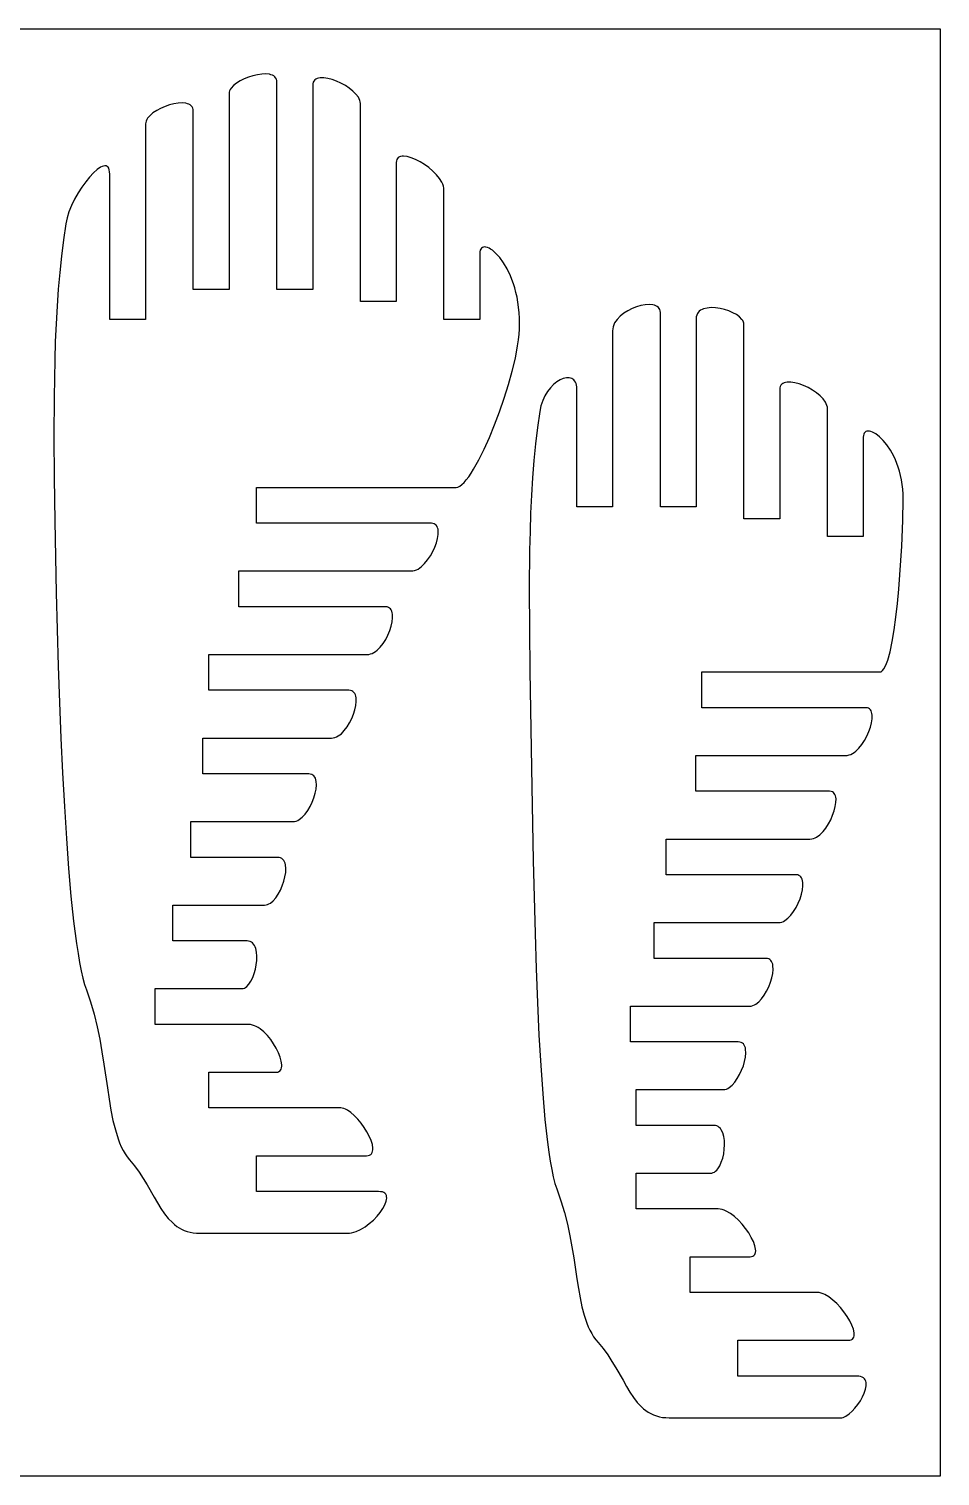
# Model space of a CAD drawing. Extents: x -1907 to 1907, y -3764 to 3764.
# Drawn here: x 989 to 1907, y -2247 to -789 of the extents above; entities that cross this region are included whole.
import ezdxf

# ---------------------------------------------------------------- set-up
doc = ezdxf.new("R2010")
doc.units = 0
doc.header["$MEASUREMENT"] = 0
doc.layers.get('0').update_dxf_attribs({"linetype": 'CONTINUOUS'})

msp = doc.modelspace()

# ---------------------------------------------------------------- linework, layer by layer
for p, q in [((-1907, -788.9), (1907, -788.9)), ((1907, -788.9), (1907, -2246.5)), ((1198.6, -843.6), (1195.5, -846)), ((1202.2, -841.3), (1198.6, -843.6)), ((1206.3, -839.3), (1202.2, -841.3)), ((1210.6, -837.5), (1206.3, -839.3)), ((1215.1, -836), (1210.6, -837.5)), ((1219.6, -835), (1215.1, -836)), ((1223.9, -834.3), (1219.6, -835)), ((1228, -834.2), (1223.9, -834.3)), ((1231.6, -834.6), (1228, -834.2)), ((1233.2, -835), (1231.6, -834.6)), ((1234.7, -835.5), (1233.2, -835)), ((1236, -836.3), (1234.7, -835.5)), ((1237.1, -837.2), (1236, -836.3)), ((1237.9, -838.2), (1237.1, -837.2)), ((1238.6, -839.5), (1237.9, -838.2)), ((1239, -840.9), (1238.6, -839.5)), ((1239.1, -842.6), (1239, -840.9)), ((1239.1, -1051.5), (1239.1, -842.6)), ((1275.3, -844.1), (1275.2, -845.7)), ((1275.7, -842.6), (1275.3, -844.1)), ((1276.4, -841.4), (1275.7, -842.6)), ((1277.3, -840.3), (1276.4, -841.4)), ((1278.3, -839.5), (1277.3, -840.3)), ((1279.6, -838.9), (1278.3, -839.5)), ((1281.1, -838.4), (1279.6, -838.9)), ((1282.7, -838.2), (1281.1, -838.4)), ((1286.3, -838.1), (1282.7, -838.2)), ((1290.4, -838.7), (1286.3, -838.1)), ((1294.7, -839.9), (1290.4, -838.7)), ((1299.2, -841.5), (1294.7, -839.9)), ((1303.7, -843.6), (1299.2, -841.5)), ((1308.1, -846), (1303.7, -843.6)), ((1191.2, -852.5), (1191.1, -853.8)), ((1191.1, -853.8), (1191.1, -1051.5)), ((1191.6, -851.2), (1191.2, -852.5)), ((1192.2, -849.9), (1191.6, -851.2)), ((1193.1, -848.6), (1192.2, -849.9)), ((1195.5, -846), (1193.1, -848.6)), ((1275.2, -845.7), (1275.2, -1051.5)), ((1312.1, -848.6), (1308.1, -846)), ((1315.8, -851.5), (1312.1, -848.6)), ((1318.8, -854.6), (1315.8, -851.5)), ((1321.2, -857.7), (1318.8, -854.6)), ((1322.1, -859.3), (1321.2, -857.7)), ((1322.7, -860.9), (1322.1, -859.3)), ((1114.4, -873.4), (1111.4, -876)), ((1118.1, -871), (1114.4, -873.4)), ((1122.1, -868.9), (1118.1, -871)), ((1126.5, -867), (1122.1, -868.9)), ((1131, -865.5), (1126.5, -867)), ((1135.4, -864.3), (1131, -865.5)), ((1139.8, -863.7), (1135.4, -864.3)), ((1143.8, -863.5), (1139.8, -863.7)), ((1147.5, -863.8), (1143.8, -863.5)), ((1149.1, -864.2), (1147.5, -863.8)), ((1150.6, -864.7), (1149.1, -864.2)), ((1151.8, -865.4), (1150.6, -864.7)), ((1152.9, -866.3), (1151.8, -865.4)), ((1153.8, -867.3), (1152.9, -866.3)), ((1154.5, -868.6), (1153.8, -867.3)), ((1154.9, -870), (1154.5, -868.6)), ((1155, -871.6), (1154.9, -870)), ((1155, -1051.5), (1155, -871.6)), ((1323.1, -862.4), (1322.7, -860.9)), ((1323.3, -863.9), (1323.1, -862.4)), ((1323.3, -1063.6), (1323.3, -863.9)), ((1107.1, -883.1), (1106.9, -884.6)), ((1106.9, -884.6), (1106.9, -1081.6)), ((1107.5, -881.7), (1107.1, -883.1)), ((1108.1, -880.2), (1107.5, -881.7)), ((1109, -878.8), (1108.1, -880.2)), ((1111.4, -876), (1109, -878.8)), ((1362.5, -917.8), (1361.4, -918.4)), ((1363.8, -917.3), (1362.5, -917.8)), ((1365.2, -917.1), (1363.8, -917.3)), ((1366.8, -917.1), (1365.2, -917.1)), ((1370.5, -917.5), (1366.8, -917.1)), ((1374.5, -918.7), (1370.5, -917.5)), ((1058.1, -930.6), (1054.4, -934)), ((1061.6, -928.3), (1058.1, -930.6)), ((1063.1, -927.5), (1061.6, -928.3)), ((1064.6, -927), (1063.1, -927.5)), ((1066, -926.8), (1064.6, -927)), ((1067.2, -926.9), (1066, -926.8)), ((1068.2, -927.4), (1067.2, -926.9)), ((1069.2, -928.2), (1068.2, -927.4)), ((1069.9, -929.3), (1069.2, -928.2)), ((1070.4, -930.9), (1069.9, -929.3)), ((1070.7, -932.8), (1070.4, -930.9)), ((1070.9, -935.2), (1070.7, -932.8)), ((1359.5, -921.8), (1359.3, -923.4)), ((1359.3, -923.4), (1359.3, -1063.6)), ((1359.9, -920.5), (1359.5, -921.8)), ((1360.5, -919.3), (1359.9, -920.5)), ((1361.4, -918.4), (1360.5, -919.3)), ((1378.9, -920.5), (1374.5, -918.7)), ((1383.4, -922.8), (1378.9, -920.5)), ((1387.9, -925.5), (1383.4, -922.8)), ((1392.2, -928.6), (1387.9, -925.5)), ((1396.3, -932.1), (1392.2, -928.6)), ((1399.9, -935.7), (1396.3, -932.1)), ((1046.6, -942.9), (1042.7, -948.3)), ((1050.5, -938.1), (1046.6, -942.9)), ((1054.4, -934), (1050.5, -938.1)), ((1070.9, -1081.6), (1070.9, -935.2)), ((1403, -939.5), (1399.9, -935.7)), ((1405.3, -943.4), (1403, -939.5)), ((1406.2, -945.3), (1405.3, -943.4)), ((1406.9, -947.3), (1406.2, -945.3)), ((1407.3, -949.2), (1406.9, -947.3)), ((1035.5, -960.3), (1032.4, -966.6)), ((1039, -954.1), (1035.5, -960.3)), ((1042.7, -948.3), (1039, -954.1)), ((1407.4, -951.1), (1407.3, -949.2)), ((1407.4, -1081.6), (1407.4, -951.1)), ((1029.8, -973), (1027.8, -979.2)), ((1032.4, -966.6), (1029.8, -973)), ((1026.5, -985.3), (1024.2, -1001.4)), ((1027.8, -979.2), (1026.5, -985.3)), ((1024.2, -1001.4), (1022.2, -1017.7)), ((1022.2, -1017.7), (1020.5, -1034.2)), ((1443.6, -1013.3), (1443.5, -1015.1)), ((1443.5, -1015.1), (1443.5, -1081.6)), ((1443.9, -1011.8), (1443.6, -1013.3)), ((1444.5, -1010.6), (1443.9, -1011.8)), ((1445.2, -1009.6), (1444.5, -1010.6)), ((1446.1, -1009), (1445.2, -1009.6)), ((1447.2, -1008.6), (1446.1, -1009)), ((1448.4, -1008.4), (1447.2, -1008.6)), ((1449.7, -1008.6), (1448.4, -1008.4)), ((1451.2, -1009), (1449.7, -1008.6)), ((1452.8, -1009.7), (1451.2, -1009)), ((1454.4, -1010.6), (1452.8, -1009.7)), ((1456.2, -1011.8), (1454.4, -1010.6)), ((1459.8, -1015), (1456.2, -1011.8)), ((1463.5, -1019.2), (1459.8, -1015)), ((1467.3, -1024.4), (1463.5, -1019.2)), ((1020.5, -1034.2), (1019, -1051.1)), ((1470.9, -1030.5), (1467.3, -1024.4)), ((1474.3, -1037.5), (1470.9, -1030.5)), ((1475.9, -1041.4), (1474.3, -1037.5)), ((1477.3, -1045.5), (1475.9, -1041.4)), ((1478.7, -1049.8), (1477.3, -1045.5)), ((1019, -1051.1), (1017.8, -1068.3)), ((1191.1, -1051.5), (1155, -1051.5)), ((1275.2, -1051.5), (1239.1, -1051.5)), ((1359.3, -1063.6), (1323.3, -1063.6)), ((1479.9, -1054.4), (1478.7, -1049.8)), ((1481, -1059.2), (1479.9, -1054.4)), ((1481.9, -1064.1), (1481, -1059.2)), ((1017.8, -1068.3), (1016.8, -1085.9)), ((1482.6, -1069.3), (1481.9, -1064.1)), ((1483.2, -1074.7), (1482.6, -1069.3)), ((1483.5, -1080.4), (1483.2, -1074.7)), ((1584.8, -1078.2), (1581.7, -1081.5)), ((1588.4, -1075.2), (1584.8, -1078.2)), ((1592.5, -1072.7), (1588.4, -1075.2)), ((1596.8, -1070.5), (1592.5, -1072.7)), ((1601.3, -1068.7), (1596.8, -1070.5)), ((1605.8, -1067.5), (1601.3, -1068.7)), ((1610.1, -1066.7), (1605.8, -1067.5)), ((1614.2, -1066.5), (1610.1, -1066.7)), ((1617.8, -1066.8), (1614.2, -1066.5)), ((1619.4, -1067.2), (1617.8, -1066.8)), ((1620.9, -1067.8), (1619.4, -1067.2)), ((1622.2, -1068.5), (1620.9, -1067.8)), ((1623.3, -1069.4), (1622.2, -1068.5)), ((1624.1, -1070.4), (1623.3, -1069.4)), ((1624.8, -1071.6), (1624.1, -1070.4)), ((1625.2, -1073), (1624.8, -1071.6)), ((1625.3, -1074.6), (1625.2, -1073)), ((1625.3, -1270.2), (1625.3, -1074.6)), ((1661.9, -1077.2), (1661.5, -1078.9)), ((1662.6, -1075.7), (1661.9, -1077.2)), ((1663.5, -1074.4), (1662.6, -1075.7)), ((1664.5, -1073.3), (1663.5, -1074.4)), ((1665.8, -1072.3), (1664.5, -1073.3)), ((1667.3, -1071.5), (1665.8, -1072.3)), ((1668.9, -1070.8), (1667.3, -1071.5)), ((1672.5, -1070), (1668.9, -1070.8)), ((1676.6, -1069.6), (1672.5, -1070)), ((1680.9, -1069.8), (1676.6, -1069.6)), ((1685.4, -1070.5), (1680.9, -1069.8)), ((1689.9, -1071.5), (1685.4, -1070.5)), ((1694.3, -1072.9), (1689.9, -1071.5)), ((1698.3, -1074.7), (1694.3, -1072.9)), ((1702, -1076.7), (1698.3, -1074.7)), ((1705, -1079), (1702, -1076.7)), ((1016.8, -1085.9), (1016, -1103.8)), ((1106.9, -1081.6), (1070.9, -1081.6)), ((1443.5, -1081.6), (1407.4, -1081.6)), ((1483.1, -1096.5), (1483.5, -1091.2)), ((1483.6, -1086.2), (1483.5, -1080.4)), ((1483.5, -1091.2), (1483.6, -1086.2)), ((1577.4, -1091), (1577.2, -1093.1)), ((1577.2, -1093.1), (1577.2, -1270.2)), ((1577.8, -1089), (1577.4, -1091)), ((1578.4, -1087), (1577.8, -1089)), ((1579.3, -1085.1), (1578.4, -1087)), ((1580.4, -1083.3), (1579.3, -1085.1)), ((1581.7, -1081.5), (1580.4, -1083.3)), ((1661.5, -1078.9), (1661.4, -1080.7)), ((1661.4, -1080.7), (1661.4, -1270.2)), ((1707.4, -1081.5), (1705, -1079)), ((1708.3, -1082.7), (1707.4, -1081.5)), ((1708.9, -1084.1), (1708.3, -1082.7)), ((1709.3, -1085.4), (1708.9, -1084.1)), ((1709.5, -1086.8), (1709.3, -1085.4)), ((1709.5, -1282.2), (1709.5, -1086.8)), ((1016, -1103.8), (1015.4, -1122.1)), ((1481.6, -1108), (1482.5, -1102.1)), ((1482.5, -1102.1), (1483.1, -1096.5)), ((1015.4, -1122.1), (1014.8, -1159.9)), ((1476.2, -1133.6), (1479.3, -1120.5)), ((1479.3, -1120.5), (1481.6, -1108)), ((1472.4, -1147.2), (1476.2, -1133.6)), ((1468.1, -1160.9), (1472.4, -1147.2)), ((1514.7, -1150.4), (1511.7, -1154.1)), ((1517.8, -1147.1), (1514.7, -1150.4)), ((1521, -1144.5), (1517.8, -1147.1)), ((1524.3, -1142.5), (1521, -1144.5)), ((1527.6, -1141.1), (1524.3, -1142.5)), ((1530.7, -1140.3), (1527.6, -1141.1)), ((1533.5, -1140.3), (1530.7, -1140.3)), ((1534.8, -1140.6), (1533.5, -1140.3)), ((1536, -1141), (1534.8, -1140.6)), ((1537.2, -1141.6), (1536, -1141)), ((1538.2, -1142.4), (1537.2, -1141.6)), ((1539, -1143.4), (1538.2, -1142.4)), ((1539.8, -1144.6), (1539, -1143.4)), ((1540.4, -1146.1), (1539.8, -1144.6)), ((1540.8, -1147.7), (1540.4, -1146.1)), ((1541.1, -1149.5), (1540.8, -1147.7)), ((1541.2, -1151.5), (1541.1, -1149.5)), ((1745.7, -1150.5), (1745.5, -1152.1)), ((1746.1, -1149), (1745.7, -1150.5)), ((1746.7, -1147.8), (1746.1, -1149)), ((1747.6, -1146.8), (1746.7, -1147.8)), ((1748.7, -1146), (1747.6, -1146.8)), ((1750, -1145.4), (1748.7, -1146)), ((1751.4, -1145), (1750, -1145.4)), ((1753, -1144.7), (1751.4, -1145)), ((1756.7, -1144.7), (1753, -1144.7)), ((1760.7, -1145.3), (1756.7, -1144.7)), ((1765.1, -1146.5), (1760.7, -1145.3)), ((1769.6, -1148.1), (1765.1, -1146.5)), ((1774, -1150.2), (1769.6, -1148.1)), ((1778.4, -1152.6), (1774, -1150.2)), ((1014.8, -1159.9), (1014.7, -1199.5)), ((1463.4, -1174.5), (1468.1, -1160.9)), ((1506.8, -1163.2), (1505.1, -1168.4)), ((1509.1, -1158.4), (1506.8, -1163.2)), ((1511.7, -1154.1), (1509.1, -1158.4)), ((1541.2, -1270.2), (1541.2, -1151.5)), ((1745.5, -1152.1), (1745.5, -1282.2)), ((1782.4, -1155.3), (1778.4, -1152.6)), ((1786.1, -1158.3), (1782.4, -1155.3)), ((1789.2, -1161.5), (1786.1, -1158.3)), ((1791.5, -1164.8), (1789.2, -1161.5)), ((1792.4, -1166.5), (1791.5, -1164.8)), ((1458.4, -1187.8), (1463.4, -1174.5)), ((1503.8, -1174.1), (1501.5, -1190.2)), ((1505.1, -1168.4), (1503.8, -1174.1)), ((1793.1, -1168.2), (1792.4, -1166.5)), ((1793.5, -1169.9), (1793.1, -1168.2)), ((1793.6, -1171.6), (1793.5, -1169.9)), ((1793.6, -1300.3), (1793.6, -1171.6)), ((1453.2, -1200.5), (1458.4, -1187.8)), ((1501.5, -1190.2), (1499.6, -1206.7)), ((1831.4, -1195.1), (1830.7, -1196)), ((1832.3, -1194.5), (1831.4, -1195.1)), ((1833.4, -1194.2), (1832.3, -1194.5)), ((1834.6, -1194), (1833.4, -1194.2)), ((1835.9, -1194.1), (1834.6, -1194)), ((1837.4, -1194.5), (1835.9, -1194.1)), ((1839, -1195.1), (1837.4, -1194.5)), ((1842.4, -1196.9), (1839, -1195.1)), ((1014.7, -1199.5), (1015, -1241.1)), ((1447.8, -1212.3), (1453.2, -1200.5)), ((1499.6, -1206.7), (1497.9, -1223.6)), ((1829.8, -1198.4), (1829.7, -1200)), ((1829.7, -1200), (1829.7, -1300.3)), ((1830.1, -1197.1), (1829.8, -1198.4)), ((1830.7, -1196), (1830.1, -1197.1)), ((1846, -1199.7), (1842.4, -1196.9)), ((1849.7, -1203.3), (1846, -1199.7)), ((1853.5, -1207.8), (1849.7, -1203.3)), ((1857.1, -1213.2), (1853.5, -1207.8)), ((1437.3, -1232.3), (1442.5, -1223)), ((1442.5, -1223), (1447.8, -1212.3)), ((1497.9, -1223.6), (1496.6, -1240.9)), ((1860.5, -1219.4), (1857.1, -1213.2)), ((1862.1, -1222.9), (1860.5, -1219.4)), ((1863.5, -1226.5), (1862.1, -1222.9)), ((1432.3, -1240), (1434.8, -1236.4)), ((1434.8, -1236.4), (1437.3, -1232.3)), ((1864.9, -1230.3), (1863.5, -1226.5)), ((1866.1, -1234.4), (1864.9, -1230.3)), ((1867.2, -1238.6), (1866.1, -1234.4)), ((1868.1, -1243.1), (1867.2, -1238.6)), ((1015, -1241.1), (1015.6, -1284.8)), ((1218.7, -1286.8), (1218.7, -1250.8)), ((1218.7, -1250.8), (1419.7, -1250.8)), ((1419.7, -1250.8), (1421.5, -1250.5)), ((1421.5, -1250.5), (1423.4, -1249.5)), ((1423.4, -1249.5), (1425.4, -1247.9)), ((1425.4, -1247.9), (1427.6, -1245.8)), ((1427.6, -1245.8), (1429.9, -1243.2)), ((1429.9, -1243.2), (1432.3, -1240)), ((1496.6, -1240.9), (1495.5, -1258.5)), ((1868.8, -1247.7), (1868.1, -1243.1)), ((1869.4, -1252.5), (1868.8, -1247.7)), ((1869.7, -1257.5), (1869.4, -1252.5)), ((1495.5, -1258.5), (1494.7, -1276.6)), ((1869.5, -1283.9), (1869.8, -1262.8)), ((1869.8, -1262.8), (1869.7, -1257.5)), ((1494.7, -1276.6), (1494.1, -1295.1)), ((1577.2, -1270.2), (1541.2, -1270.2)), ((1661.4, -1270.2), (1625.3, -1270.2)), ((1745.5, -1282.2), (1709.5, -1282.2)), ((1015.6, -1284.8), (1016.9, -1357)), ((1394.7, -1286.8), (1218.7, -1286.8)), ((1396.2, -1287), (1394.7, -1286.8)), ((1397.6, -1287.4), (1396.2, -1287)), ((1398.7, -1288), (1397.6, -1287.4)), ((1399.7, -1288.9), (1398.7, -1288)), ((1400.5, -1290), (1399.7, -1288.9)), ((1401, -1291.3), (1400.5, -1290)), ((1401.4, -1292.7), (1401, -1291.3)), ((1401.7, -1294.4), (1401.4, -1292.7)), ((1401.6, -1298), (1401.7, -1294.4)), ((1494.1, -1295.1), (1493.6, -1314)), ((1868.4, -1310), (1869.5, -1283.9)), ((1396.1, -1315.4), (1398.2, -1310.9)), ((1398.2, -1310.9), (1399.8, -1306.4)), ((1399.8, -1306.4), (1401, -1302.1)), ((1401, -1302.1), (1401.6, -1298)), ((1829.7, -1300.3), (1793.6, -1300.3)), ((1866.6, -1338.7), (1868.4, -1310)), ((1387.9, -1327.4), (1390.9, -1323.8)), ((1390.9, -1323.8), (1393.7, -1319.7)), ((1393.7, -1319.7), (1396.1, -1315.4)), ((1493.6, -1314), (1493.3, -1352.9)), ((1200.7, -1371), (1200.7, -1334.9)), ((1200.7, -1334.9), (1374.4, -1334.9)), ((1374.4, -1334.9), (1376.1, -1334.8)), ((1376.1, -1334.8), (1377.8, -1334.4)), ((1377.8, -1334.4), (1379.6, -1333.7)), ((1379.6, -1333.7), (1381.3, -1332.9)), ((1381.3, -1332.9), (1384.7, -1330.5)), ((1384.7, -1330.5), (1387.9, -1327.4)), ((1865.4, -1353.3), (1866.6, -1338.7)), ((1493.3, -1352.9), (1493.5, -1393.5)), ((1864, -1367.6), (1865.4, -1353.3)), ((1016.9, -1357), (1019, -1430.7)), ((1862.5, -1381.3), (1864, -1367.6)), ((1348.8, -1371), (1200.7, -1371)), ((1350.3, -1371.1), (1348.8, -1371)), ((1351.6, -1371.5), (1350.3, -1371.1)), ((1352.7, -1372.2), (1351.6, -1371.5)), ((1353.6, -1373), (1352.7, -1372.2)), ((1354.4, -1374.1), (1353.6, -1373)), ((1354.9, -1375.4), (1354.4, -1374.1)), ((1355.4, -1376.9), (1354.9, -1375.4)), ((1355.2, -1386.2), (1355.7, -1382.1)), ((1355.6, -1378.5), (1355.4, -1376.9)), ((1355.7, -1382.1), (1355.6, -1378.5)), ((1860.7, -1394.2), (1862.5, -1381.3)), ((1351, -1399.5), (1352.8, -1395)), ((1352.8, -1395), (1354.3, -1390.5)), ((1354.3, -1390.5), (1355.2, -1386.2)), ((1493.5, -1393.5), (1494, -1435.8)), ((1858.8, -1405.9), (1860.7, -1394.2)), ((1340.2, -1414.6), (1343.3, -1411.5)), ((1343.3, -1411.5), (1346.1, -1407.9)), ((1346.1, -1407.9), (1348.7, -1403.8)), ((1348.7, -1403.8), (1351, -1399.5)), ((1856.7, -1416.2), (1858.8, -1405.9)), ((1170.6, -1455.1), (1170.6, -1419.1)), ((1170.6, -1419.1), (1329.9, -1419.1)), ((1329.9, -1419.1), (1331.6, -1418.9)), ((1331.6, -1418.9), (1333.4, -1418.5)), ((1333.4, -1418.5), (1335.2, -1417.9)), ((1335.2, -1417.9), (1336.9, -1417)), ((1336.9, -1417), (1338.5, -1415.9)), ((1338.5, -1415.9), (1340.2, -1414.6)), ((1851.8, -1431.1), (1853.1, -1428.2)), ((1853.1, -1428.2), (1854.3, -1424.7)), ((1854.3, -1424.7), (1856.7, -1416.2)), ((1019, -1430.7), (1020.2, -1467.3)), ((1494, -1435.8), (1495.8, -1552.2)), ((1667.2, -1472.7), (1667.2, -1436.6)), ((1667.2, -1436.6), (1846.1, -1436.6)), ((1846.1, -1436.6), (1847.6, -1436.3)), ((1847.6, -1436.3), (1849, -1435.2)), ((1849, -1435.2), (1850.4, -1433.5)), ((1850.4, -1433.5), (1851.8, -1431.1)), ((1311.7, -1455.1), (1170.6, -1455.1)), ((1313.3, -1455.3), (1311.7, -1455.1)), ((1314.6, -1455.7), (1313.3, -1455.3)), ((1315.8, -1456.3), (1314.6, -1455.7)), ((1316.7, -1457.2), (1315.8, -1456.3)), ((1317.5, -1458.3), (1316.7, -1457.2)), ((1020.2, -1467.3), (1021.7, -1503.3)), ((1318.2, -1459.6), (1317.5, -1458.3)), ((1317.7, -1474.7), (1318.6, -1470.3)), ((1318.6, -1461), (1318.2, -1459.6)), ((1318.9, -1462.6), (1318.6, -1461)), ((1318.6, -1470.3), (1319.1, -1466.3)), ((1319.1, -1466.3), (1318.9, -1462.6)), ((1312.3, -1488), (1314.5, -1483.6)), ((1314.5, -1483.6), (1316.3, -1479.2)), ((1316.3, -1479.2), (1317.7, -1474.7)), ((1832.3, -1472.7), (1667.2, -1472.7)), ((1833.8, -1472.8), (1832.3, -1472.7)), ((1835, -1473.2), (1833.8, -1472.8)), ((1836, -1473.9), (1835, -1473.2)), ((1836.9, -1474.8), (1836, -1473.9)), ((1837.6, -1475.9), (1836.9, -1474.8)), ((1838.1, -1477.1), (1837.6, -1475.9)), ((1837.9, -1487.9), (1838.6, -1483.9)), ((1838.4, -1478.6), (1838.1, -1477.1)), ((1838.6, -1480.2), (1838.4, -1478.6)), ((1838.6, -1483.9), (1838.6, -1480.2)), ((1299.3, -1502), (1300.9, -1501.1)), ((1300.9, -1501.1), (1302.5, -1500)), ((1302.5, -1500), (1304.1, -1498.8)), ((1304.1, -1498.8), (1307, -1495.7)), ((1307, -1495.7), (1309.8, -1492)), ((1309.8, -1492), (1312.3, -1488)), ((1830.8, -1505.6), (1833.2, -1501.2)), ((1833.2, -1501.2), (1835.2, -1496.7)), ((1835.2, -1496.7), (1836.8, -1492.3)), ((1836.8, -1492.3), (1837.9, -1487.9)), ((1021.7, -1503.3), (1023.3, -1538.3)), ((1164.6, -1539.3), (1164.6, -1503.2)), ((1164.6, -1503.2), (1294.3, -1503.2)), ((1294.3, -1503.2), (1295.9, -1503.1)), ((1295.9, -1503.1), (1297.6, -1502.7)), ((1297.6, -1502.7), (1299.3, -1502)), ((1822, -1516.3), (1825.2, -1513.3)), ((1825.2, -1513.3), (1828.1, -1509.6)), ((1828.1, -1509.6), (1830.8, -1505.6)), ((1661.2, -1556.8), (1661.2, -1520.8)), ((1661.2, -1520.8), (1811.8, -1520.8)), ((1811.8, -1520.8), (1813.5, -1520.6)), ((1813.5, -1520.6), (1815.3, -1520.2)), ((1815.3, -1520.2), (1817, -1519.6)), ((1817, -1519.6), (1818.7, -1518.7)), ((1818.7, -1518.7), (1820.4, -1517.6)), ((1820.4, -1517.6), (1822, -1516.3)), ((1023.3, -1538.3), (1025.2, -1572)), ((1271.2, -1539.3), (1164.6, -1539.3)), ((1272.8, -1539.4), (1271.2, -1539.3)), ((1274.2, -1539.8), (1272.8, -1539.4)), ((1275.4, -1540.4), (1274.2, -1539.8)), ((1276.4, -1541.3), (1275.4, -1540.4)), ((1277.2, -1542.4), (1276.4, -1541.3)), ((1277.9, -1543.7), (1277.2, -1542.4)), ((1278.4, -1545.1), (1277.9, -1543.7)), ((1276.4, -1563.3), (1277.8, -1558.8)), ((1277.8, -1558.8), (1278.6, -1554.5)), ((1278.7, -1546.8), (1278.4, -1545.1)), ((1278.6, -1554.5), (1278.9, -1550.4)), ((1278.9, -1550.4), (1278.7, -1546.8)), ((1495.8, -1552.2), (1497.2, -1626.6)), ((1795.8, -1556.8), (1661.2, -1556.8)), ((1797.2, -1557), (1795.8, -1556.8)), ((1798.5, -1557.4), (1797.2, -1557)), ((1799.5, -1558), (1798.5, -1557.4)), ((1800.4, -1558.9), (1799.5, -1558)), ((1801.1, -1560), (1800.4, -1558.9)), ((1025.2, -1572), (1027.2, -1604.2)), ((1270.2, -1576.2), (1272.6, -1572.1)), ((1272.6, -1572.1), (1274.7, -1567.8)), ((1274.7, -1567.8), (1276.4, -1563.3)), ((1800.4, -1576.4), (1801.5, -1572.1)), ((1801.6, -1561.3), (1801.1, -1560)), ((1801.5, -1572.1), (1802.1, -1568)), ((1802, -1562.7), (1801.6, -1561.3)), ((1802.2, -1564.4), (1802, -1562.7)), ((1802.1, -1568), (1802.2, -1564.4)), ((1152.6, -1623.4), (1152.6, -1587.3)), ((1152.6, -1587.3), (1255.4, -1587.3)), ((1255.4, -1587.3), (1257, -1587.2)), ((1257, -1587.2), (1258.6, -1586.8)), ((1258.6, -1586.8), (1260.1, -1586.1)), ((1260.1, -1586.1), (1261.7, -1585.3)), ((1261.7, -1585.3), (1264.7, -1582.9)), ((1264.7, -1582.9), (1267.6, -1579.8)), ((1267.6, -1579.8), (1270.2, -1576.2)), ((1794.6, -1589.7), (1796.9, -1585.4)), ((1796.9, -1585.4), (1798.8, -1580.9)), ((1798.8, -1580.9), (1800.4, -1576.4)), ((1781.1, -1603.7), (1782.7, -1602.9)), ((1782.7, -1602.9), (1786, -1600.5)), ((1786, -1600.5), (1789.1, -1597.4)), ((1789.1, -1597.4), (1791.9, -1593.8)), ((1791.9, -1593.8), (1794.6, -1589.7)), ((1027.2, -1604.2), (1029.4, -1634.4)), ((1631.2, -1604.9), (1776, -1604.9)), ((1631.2, -1641), (1631.2, -1604.9)), ((1776, -1604.9), (1777.7, -1604.8)), ((1777.7, -1604.8), (1779.4, -1604.4)), ((1779.4, -1604.4), (1781.1, -1603.7)), ((1239.8, -1623.4), (1152.6, -1623.4)), ((1241.5, -1623.5), (1239.8, -1623.4)), ((1242.9, -1623.9), (1241.5, -1623.5)), ((1244.2, -1624.6), (1242.9, -1623.9)), ((1245.3, -1625.5), (1244.2, -1624.6)), ((1246.2, -1626.5), (1245.3, -1625.5)), ((1246.9, -1627.8), (1246.2, -1626.5)), ((1247.5, -1629.3), (1246.9, -1627.8)), ((1247.9, -1630.9), (1247.5, -1629.3)), ((1248.2, -1634.5), (1247.9, -1630.9)), ((1497.2, -1626.6), (1499.1, -1700)), ((1029.4, -1634.4), (1031.8, -1662.3)), ((1246.2, -1647.4), (1247.3, -1642.9)), ((1247.3, -1642.9), (1248, -1638.6)), ((1248, -1638.6), (1248.2, -1634.5)), ((1762.1, -1641), (1631.2, -1641)), ((1763.6, -1641.1), (1762.1, -1641)), ((1764.9, -1641.5), (1763.6, -1641.1)), ((1766, -1642.2), (1764.9, -1641.5)), ((1766.9, -1643), (1766, -1642.2)), ((1767.6, -1644.1), (1766.9, -1643)), ((1768.2, -1645.4), (1767.6, -1644.1)), ((1768.6, -1646.9), (1768.2, -1645.4)), ((1768.9, -1648.5), (1768.6, -1646.9)), ((1238, -1664), (1240.5, -1660.3)), ((1240.5, -1660.3), (1242.7, -1656.3)), ((1242.7, -1656.3), (1244.6, -1651.9)), ((1244.6, -1651.9), (1246.2, -1647.4)), ((1766, -1665), (1767.4, -1660.5)), ((1767.4, -1660.5), (1768.4, -1656.2)), ((1768.4, -1656.2), (1768.9, -1652.1)), ((1768.9, -1652.1), (1768.9, -1648.5)), ((1031.8, -1662.3), (1034.5, -1687.7)), ((1134.5, -1707.5), (1134.5, -1671.5)), ((1134.5, -1671.5), (1226.8, -1671.5)), ((1226.8, -1671.5), (1228.3, -1671.3)), ((1228.3, -1671.3), (1229.7, -1670.9)), ((1229.7, -1670.9), (1231.2, -1670.3)), ((1231.2, -1670.3), (1232.6, -1669.4)), ((1232.6, -1669.4), (1235.4, -1667)), ((1235.4, -1667), (1238, -1664)), ((1759.5, -1677.9), (1762, -1673.8)), ((1762, -1673.8), (1764.2, -1669.5)), ((1764.2, -1669.5), (1766, -1665)), ((1034.5, -1687.7), (1037.3, -1710.1)), ((1619.1, -1689.1), (1744.4, -1689.1)), ((1619.1, -1725.1), (1619.1, -1689.1)), ((1744.4, -1689.1), (1746, -1688.9)), ((1746, -1688.9), (1747.6, -1688.5)), ((1747.6, -1688.5), (1749.2, -1687.9)), ((1749.2, -1687.9), (1750.8, -1687)), ((1750.8, -1687), (1753.8, -1684.6)), ((1753.8, -1684.6), (1756.8, -1681.5)), ((1756.8, -1681.5), (1759.5, -1677.9)), ((1499.1, -1700), (1500.2, -1735.5)), ((1037.3, -1710.1), (1038.9, -1720.2)), ((1209.1, -1707.5), (1134.5, -1707.5)), ((1210.7, -1707.7), (1209.1, -1707.5)), ((1212.2, -1708.1), (1210.7, -1707.7)), ((1213.5, -1708.7), (1212.2, -1708.1)), ((1214.7, -1709.6), (1213.5, -1708.7)), ((1215.7, -1710.7), (1214.7, -1709.6)), ((1216.5, -1712), (1215.7, -1710.7)), ((1217.3, -1713.4), (1216.5, -1712)), ((1217.9, -1715), (1217.3, -1713.4)), ((1218.7, -1718.7), (1217.9, -1715)), ((1219, -1722.7), (1218.7, -1718.7)), ((1038.9, -1720.2), (1040.4, -1729.3)), ((1040.4, -1729.3), (1042.1, -1737.6)), ((1217.5, -1736.1), (1218.4, -1731.6)), ((1218.4, -1731.6), (1218.9, -1727.1)), ((1218.9, -1727.1), (1219, -1722.7)), ((1731.7, -1725.1), (1619.1, -1725.1)), ((1733.2, -1725.3), (1731.7, -1725.1)), ((1734.5, -1725.7), (1733.2, -1725.3)), ((1735.7, -1726.3), (1734.5, -1725.7)), ((1736.6, -1727.2), (1735.7, -1726.3)), ((1737.4, -1728.3), (1736.6, -1727.2)), ((1738, -1729.6), (1737.4, -1728.3)), ((1738.5, -1731), (1738, -1729.6)), ((1738.7, -1732.6), (1738.5, -1731)), ((1738.9, -1736.3), (1738.7, -1732.6)), ((1042.1, -1737.6), (1043.8, -1745)), ((1043.8, -1745), (1045.5, -1751.3)), ((1211, -1751.2), (1213, -1748.1)), ((1213, -1748.1), (1214.8, -1744.5)), ((1214.8, -1744.5), (1216.3, -1740.4)), ((1216.3, -1740.4), (1217.5, -1736.1)), ((1500.2, -1735.5), (1501.6, -1769.7)), ((1736.2, -1749.2), (1737.5, -1744.7)), ((1737.5, -1744.7), (1738.5, -1740.3)), ((1738.5, -1740.3), (1738.9, -1736.3)), ((1045.5, -1751.3), (1047.3, -1756.7)), ((1047.3, -1756.7), (1049.5, -1762.8)), ((1049.5, -1762.8), (1051.6, -1768.9)), ((1116.5, -1791.7), (1116.5, -1755.6)), ((1116.5, -1755.6), (1203.9, -1755.6)), ((1203.9, -1755.6), (1205.1, -1755.5)), ((1205.1, -1755.5), (1206.4, -1755.1)), ((1206.4, -1755.1), (1207.6, -1754.4)), ((1207.6, -1754.4), (1208.8, -1753.5)), ((1208.8, -1753.5), (1211, -1751.2)), ((1727.3, -1765.7), (1729.9, -1762)), ((1729.9, -1762), (1732.3, -1758)), ((1732.3, -1758), (1734.4, -1753.6)), ((1734.4, -1753.6), (1736.2, -1749.2)), ((1051.6, -1768.9), (1055.2, -1781.4)), ((1501.6, -1769.7), (1503.1, -1802.4)), ((1595.1, -1773.2), (1715.4, -1773.2)), ((1595.1, -1809.3), (1595.1, -1773.2)), ((1715.4, -1773.2), (1716.9, -1773.1)), ((1716.9, -1773.1), (1718.5, -1772.7)), ((1718.5, -1772.7), (1720, -1772)), ((1720, -1772), (1721.5, -1771.1)), ((1721.5, -1771.1), (1724.5, -1768.8)), ((1724.5, -1768.8), (1727.3, -1765.7)), ((1055.2, -1781.4), (1058.2, -1793.9)), ((1210.6, -1791.7), (1116.5, -1791.7)), ((1212.6, -1791.8), (1210.6, -1791.7)), ((1214.5, -1792.2), (1212.6, -1791.8)), ((1216.5, -1792.9), (1214.5, -1792.2)), ((1218.4, -1793.7), (1216.5, -1792.9)), ((1058.2, -1793.9), (1060.8, -1806.5)), ((1060.8, -1806.5), (1063, -1819.1)), ((1220.4, -1794.8), (1218.4, -1793.7)), ((1222.3, -1796.1), (1220.4, -1794.8)), ((1226, -1799.2), (1222.3, -1796.1)), ((1229.6, -1802.8), (1226, -1799.2)), ((1232.9, -1806.9), (1229.6, -1802.8)), ((1235.9, -1811.2), (1232.9, -1806.9)), ((1503.1, -1802.4), (1504.8, -1833.1)), ((1063, -1819.1), (1065, -1831.5)), ((1238.5, -1815.7), (1235.9, -1811.2)), ((1240.7, -1820.2), (1238.5, -1815.7)), ((1242.4, -1824.5), (1240.7, -1820.2)), ((1703.7, -1809.3), (1595.1, -1809.3)), ((1705.3, -1809.4), (1703.7, -1809.3)), ((1706.7, -1809.8), (1705.3, -1809.4)), ((1707.9, -1810.4), (1706.7, -1809.8)), ((1708.9, -1811.3), (1707.9, -1810.4)), ((1709.8, -1812.4), (1708.9, -1811.3)), ((1710.4, -1813.7), (1709.8, -1812.4)), ((1710.9, -1815.1), (1710.4, -1813.7)), ((1711.2, -1816.8), (1710.9, -1815.1)), ((1711.1, -1824.5), (1711.4, -1820.4)), ((1711.4, -1820.4), (1711.2, -1816.8)), ((1065, -1831.5), (1068.5, -1855.5)), ((1243.5, -1828.6), (1242.4, -1824.5)), ((1242.9, -1837.7), (1243.5, -1836.6)), ((1244, -1832.2), (1243.5, -1828.6)), ((1243.5, -1836.6), (1243.8, -1835.3)), ((1243.8, -1835.3), (1244, -1833.8)), ((1244, -1833.8), (1244, -1832.2)), ((1504.8, -1833.1), (1506.8, -1861.5)), ((1707.1, -1837.8), (1708.9, -1833.3)), ((1708.9, -1833.3), (1710.2, -1828.8)), ((1710.2, -1828.8), (1711.1, -1824.5)), ((1170.6, -1875.8), (1170.6, -1839.7)), ((1170.6, -1839.7), (1238.6, -1839.7)), ((1238.6, -1839.7), (1240, -1839.6)), ((1240, -1839.6), (1241.2, -1839.2)), ((1241.2, -1839.2), (1242.1, -1838.6)), ((1242.1, -1838.6), (1242.9, -1837.7)), ((1697.5, -1852.9), (1700.2, -1849.8)), ((1700.2, -1849.8), (1702.8, -1846.2)), ((1702.8, -1846.2), (1705.1, -1842.1)), ((1705.1, -1842.1), (1707.1, -1837.8)), ((1068.5, -1855.5), (1070.2, -1867)), ((1506.8, -1861.5), (1509, -1887.3)), ((1601.1, -1857.3), (1689, -1857.3)), ((1601.1, -1893.4), (1601.1, -1857.3)), ((1689, -1857.3), (1690.4, -1857.2)), ((1690.4, -1857.2), (1691.9, -1856.8)), ((1691.9, -1856.8), (1693.3, -1856.1)), ((1693.3, -1856.1), (1694.7, -1855.3)), ((1694.7, -1855.3), (1697.5, -1852.9)), ((1070.2, -1867), (1072.1, -1877.9)), ((1072.1, -1877.9), (1074.1, -1888.3)), ((1303.5, -1875.8), (1170.6, -1875.8)), ((1305, -1875.9), (1303.5, -1875.8)), ((1306.7, -1876.3), (1305, -1875.9)), ((1308.3, -1877), (1306.7, -1876.3)), ((1310.1, -1877.9), (1308.3, -1877)), ((1313.6, -1880.2), (1310.1, -1877.9)), ((1317.1, -1883.3), (1313.6, -1880.2)), ((1074.1, -1888.3), (1076.5, -1897.9)), ((1320.6, -1887), (1317.1, -1883.3)), ((1323.9, -1891), (1320.6, -1887)), ((1327, -1895.4), (1323.9, -1891)), ((1509, -1887.3), (1511.5, -1910.1)), ((1679.3, -1893.4), (1601.1, -1893.4)), ((1680.8, -1893.5), (1679.3, -1893.4)), ((1682.3, -1893.9), (1680.8, -1893.5)), ((1683.6, -1894.6), (1682.3, -1893.9)), ((1684.7, -1895.5), (1683.6, -1894.6)), ((1076.5, -1897.9), (1079.2, -1906.8)), ((1079.2, -1906.8), (1080.8, -1910.9)), ((1329.8, -1899.8), (1327, -1895.4)), ((1332.2, -1904.3), (1329.8, -1899.8)), ((1334, -1908.7), (1332.2, -1904.3)), ((1335.3, -1912.7), (1334, -1908.7)), ((1685.8, -1896.5), (1684.7, -1895.5)), ((1686.7, -1897.8), (1685.8, -1896.5)), ((1688.2, -1900.9), (1686.7, -1897.8)), ((1689.2, -1904.5), (1688.2, -1900.9)), ((1689.8, -1908.6), (1689.2, -1904.5)), ((1689.9, -1912.9), (1689.8, -1908.6)), ((1080.8, -1910.9), (1082.4, -1914.9)), ((1082.4, -1914.9), (1084.3, -1918.5)), ((1084.3, -1918.5), (1086.3, -1921.9)), ((1086.3, -1921.9), (1088.4, -1925.1)), ((1218.7, -1959.9), (1218.7, -1923.9)), ((1218.7, -1923.9), (1329.5, -1923.9)), ((1329.5, -1923.9), (1331.1, -1923.7)), ((1331.1, -1923.7), (1332.5, -1923.3)), ((1332.5, -1923.3), (1333.7, -1922.7)), ((1333.7, -1922.7), (1334.5, -1921.8)), ((1334.5, -1921.8), (1335.2, -1920.7)), ((1335.2, -1920.7), (1335.6, -1919.4)), ((1335.8, -1916.4), (1335.3, -1912.7)), ((1335.6, -1919.4), (1335.8, -1918)), ((1335.8, -1918), (1335.8, -1916.4)), ((1511.5, -1910.1), (1512.9, -1920.2)), ((1512.9, -1920.2), (1514.3, -1929.5)), ((1688.1, -1926.3), (1689.1, -1921.9)), ((1689.1, -1921.9), (1689.7, -1917.4)), ((1689.7, -1917.4), (1689.9, -1912.9)), ((1088.4, -1925.1), (1090.8, -1928)), ((1090.8, -1928), (1095.9, -1934.1)), ((1095.9, -1934.1), (1100.5, -1940.4)), ((1514.3, -1929.5), (1515.9, -1937.9)), ((1515.9, -1937.9), (1517.5, -1945.3)), ((1681, -1939.4), (1682.1, -1938.3)), ((1682.1, -1938.3), (1683.2, -1937)), ((1683.2, -1937), (1685.1, -1934)), ((1685.1, -1934), (1686.7, -1930.3)), ((1686.7, -1930.3), (1688.1, -1926.3)), ((1100.5, -1940.4), (1104.6, -1946.7)), ((1104.6, -1946.7), (1108.5, -1953.1)), ((1108.5, -1953.1), (1115.6, -1965.5)), ((1517.5, -1945.3), (1519.2, -1951.8)), ((1519.2, -1951.8), (1521, -1957.1)), ((1601.1, -1977.5), (1601.1, -1941.5)), ((1601.1, -1941.5), (1675.8, -1941.5)), ((1675.8, -1941.5), (1677.2, -1941.3)), ((1677.2, -1941.3), (1678.5, -1940.9)), ((1678.5, -1940.9), (1679.7, -1940.3)), ((1679.7, -1940.3), (1681, -1939.4)), ((1115.6, -1965.5), (1119, -1971.4)), ((1341.6, -1959.9), (1218.7, -1959.9)), ((1343.6, -1960.1), (1341.6, -1959.9)), ((1345.4, -1960.4), (1343.6, -1960.1)), ((1346.8, -1961), (1345.4, -1960.4)), ((1347.9, -1961.7), (1346.8, -1961)), ((1348.8, -1962.7), (1347.9, -1961.7)), ((1349.4, -1963.8), (1348.8, -1962.7)), ((1349.7, -1965.1), (1349.4, -1963.8)), ((1349.8, -1966.5), (1349.7, -1965.1)), ((1349.7, -1968.1), (1349.8, -1966.5)), ((1521, -1957.1), (1525.2, -1969.2)), ((1119, -1971.4), (1122.4, -1977.1)), ((1122.4, -1977.1), (1126, -1982.3)), ((1126, -1982.3), (1129.8, -1987.1)), ((1340, -1984.9), (1343.2, -1981)), ((1343.2, -1981), (1345.9, -1977.1)), ((1345.9, -1977.1), (1348, -1973.3)), ((1348, -1973.3), (1349.3, -1969.7)), ((1349.3, -1969.7), (1349.7, -1968.1)), ((1525.2, -1969.2), (1528.7, -1981.1)), ((1528.7, -1981.1), (1531.7, -1992.9)), ((1683.5, -1977.5), (1601.1, -1977.5)), ((1685.5, -1977.7), (1683.5, -1977.5)), ((1687.6, -1978.1), (1685.5, -1977.7)), ((1689.6, -1978.7), (1687.6, -1978.1)), ((1691.7, -1979.6), (1689.6, -1978.7)), ((1695.9, -1982), (1691.7, -1979.6)), ((1700, -1985), (1695.9, -1982)), ((1129.8, -1987.1), (1133.9, -1991.3)), ((1133.9, -1991.3), (1136, -1993.2)), ((1136, -1993.2), (1138.3, -1995)), ((1138.3, -1995), (1140.7, -1996.5)), ((1140.7, -1996.5), (1143.2, -1997.9)), ((1323.4, -1998.1), (1327.9, -1995.4)), ((1327.9, -1995.4), (1332.2, -1992.3)), ((1332.2, -1992.3), (1336.3, -1988.7)), ((1336.3, -1988.7), (1340, -1984.9)), ((1531.7, -1992.9), (1534.2, -2004.4)), ((1704, -1988.7), (1700, -1985)), ((1707.7, -1992.7), (1704, -1988.7)), ((1711.2, -1997.1), (1707.7, -1992.7)), ((1143.2, -1997.9), (1145.9, -1999.1)), ((1145.9, -1999.1), (1148.7, -2000.1)), ((1148.7, -2000.1), (1151.7, -2000.9)), ((1151.7, -2000.9), (1154.9, -2001.5)), ((1154.9, -2001.5), (1158.2, -2001.9)), ((1158.2, -2001.9), (1161.7, -2002)), ((1161.7, -2002), (1310, -2002)), ((1310, -2002), (1312.2, -2001.9)), ((1312.2, -2001.9), (1314.4, -2001.5)), ((1314.4, -2001.5), (1316.6, -2001)), ((1316.6, -2001), (1318.9, -2000.2)), ((1318.9, -2000.2), (1323.4, -1998.1)), ((1534.2, -2004.4), (1536.3, -2015.7)), ((1714.3, -2001.6), (1711.2, -1997.1)), ((1716.9, -2006.1), (1714.3, -2001.6)), ((1719, -2010.4), (1716.9, -2006.1)), ((1720.4, -2014.5), (1719, -2010.4)), ((1536.3, -2015.7), (1538.1, -2026.7)), ((1655.2, -2061.7), (1655.2, -2025.6)), ((1655.2, -2025.6), (1715.6, -2025.6)), ((1715.6, -2025.6), (1717.2, -2025.5)), ((1717.2, -2025.5), (1718.5, -2025.1)), ((1718.5, -2025.1), (1719.5, -2024.4)), ((1719.5, -2024.4), (1720.3, -2023.5)), ((1720.3, -2023.5), (1720.9, -2022.5)), ((1721.2, -2018.1), (1720.4, -2014.5)), ((1720.9, -2022.5), (1721.2, -2021.2)), ((1721.3, -2019.7), (1721.2, -2018.1)), ((1721.2, -2021.2), (1721.3, -2019.7)), ((1538.1, -2026.7), (1541.2, -2047.8)), ((1541.2, -2047.8), (1542.8, -2057.7)), ((1542.8, -2057.7), (1544.5, -2067.1)), ((1544.5, -2067.1), (1546.4, -2076.1)), ((1783.6, -2061.7), (1655.2, -2061.7)), ((1785.4, -2061.8), (1783.6, -2061.7)), ((1787.2, -2062.2), (1785.4, -2061.8)), ((1789.1, -2062.9), (1787.2, -2062.2)), ((1791, -2063.7), (1789.1, -2062.9)), ((1795, -2066.1), (1791, -2063.7)), ((1799, -2069.2), (1795, -2066.1)), ((1802.9, -2072.8), (1799, -2069.2)), ((1546.4, -2076.1), (1548.6, -2084.5)), ((1806.6, -2076.9), (1802.9, -2072.8)), ((1810.1, -2081.2), (1806.6, -2076.9)), ((1813.3, -2085.7), (1810.1, -2081.2)), ((1548.6, -2084.5), (1551.2, -2092.4)), ((1551.2, -2092.4), (1552.7, -2096.1)), ((1552.7, -2096.1), (1554.4, -2099.6)), ((1816, -2090.2), (1813.3, -2085.7)), ((1818.2, -2094.5), (1816, -2090.2)), ((1819.7, -2098.6), (1818.2, -2094.5)), ((1820.5, -2102.2), (1819.7, -2098.6)), ((1554.4, -2099.6), (1556.2, -2103)), ((1556.2, -2103), (1558.1, -2106.2)), ((1558.1, -2106.2), (1560.3, -2109.2)), ((1560.3, -2109.2), (1562.6, -2112)), ((1562.6, -2112), (1567.7, -2118.2)), ((1703.3, -2145.8), (1703.3, -2109.7)), ((1703.3, -2109.7), (1814.6, -2109.7)), ((1814.6, -2109.7), (1816.2, -2109.6)), ((1816.2, -2109.6), (1817.6, -2109.2)), ((1817.6, -2109.2), (1818.7, -2108.6)), ((1818.7, -2108.6), (1819.6, -2107.7)), ((1819.6, -2107.7), (1820.2, -2106.6)), ((1820.2, -2106.6), (1820.5, -2105.3)), ((1820.6, -2103.9), (1820.5, -2102.2)), ((1820.5, -2105.3), (1820.6, -2103.9)), ((1567.7, -2118.2), (1572.3, -2124.5)), ((1572.3, -2124.5), (1576.5, -2131)), ((1576.5, -2131), (1580.4, -2137.4)), ((1580.4, -2137.4), (1587.7, -2150.1)), ((1587.7, -2150.1), (1591.1, -2156.2)), ((1591.1, -2156.2), (1594.7, -2162)), ((1823.1, -2145.8), (1703.3, -2145.8)), ((1825.2, -2145.9), (1823.1, -2145.8)), ((1827, -2146.3), (1825.2, -2145.9)), ((1828.5, -2146.8), (1827, -2146.3)), ((1829.8, -2147.6), (1828.5, -2146.8)), ((1830.8, -2148.6), (1829.8, -2147.6)), ((1831.6, -2149.7), (1830.8, -2148.6)), ((1832.1, -2151), (1831.6, -2149.7)), ((1831.9, -2159.1), (1832.6, -2155.6)), ((1832.5, -2152.4), (1832.1, -2151)), ((1832.6, -2153.9), (1832.5, -2152.4)), ((1832.6, -2155.6), (1832.6, -2153.9)), ((1594.7, -2162), (1598.3, -2167.4)), ((1598.3, -2167.4), (1602.1, -2172.3)), ((1824.1, -2174.6), (1826.7, -2170.8)), ((1826.7, -2170.8), (1828.9, -2166.8)), ((1828.9, -2166.8), (1830.7, -2162.9)), ((1830.7, -2162.9), (1831.9, -2159.1)), ((1602.1, -2172.3), (1606.3, -2176.8)), ((1606.3, -2176.8), (1608.5, -2178.7)), ((1608.5, -2178.7), (1610.8, -2180.5)), ((1610.8, -2180.5), (1613.2, -2182.2)), ((1613.2, -2182.2), (1615.7, -2183.6)), ((1615.7, -2183.6), (1618.4, -2184.9)), ((1618.4, -2184.9), (1621.3, -2185.9)), ((1621.3, -2185.9), (1624.3, -2186.8)), ((1809.3, -2187.4), (1812.2, -2186.1)), ((1812.2, -2186.1), (1815.3, -2184)), ((1815.3, -2184), (1818.3, -2181.3)), ((1818.3, -2181.3), (1821.3, -2178.1)), ((1821.3, -2178.1), (1824.1, -2174.6)), ((1624.3, -2186.8), (1627.4, -2187.4)), ((1627.4, -2187.4), (1630.8, -2187.7)), ((1630.8, -2187.7), (1634.3, -2187.9)), ((1634.3, -2187.9), (1806.6, -2187.9)), ((1806.6, -2187.9), (1807.9, -2187.8)), ((1807.9, -2187.8), (1809.3, -2187.4)), ((1907, -2246.5), (-1907, -2246.5))]:
    msp.add_line(p, q)

doc.saveas('drawing.dxf')
